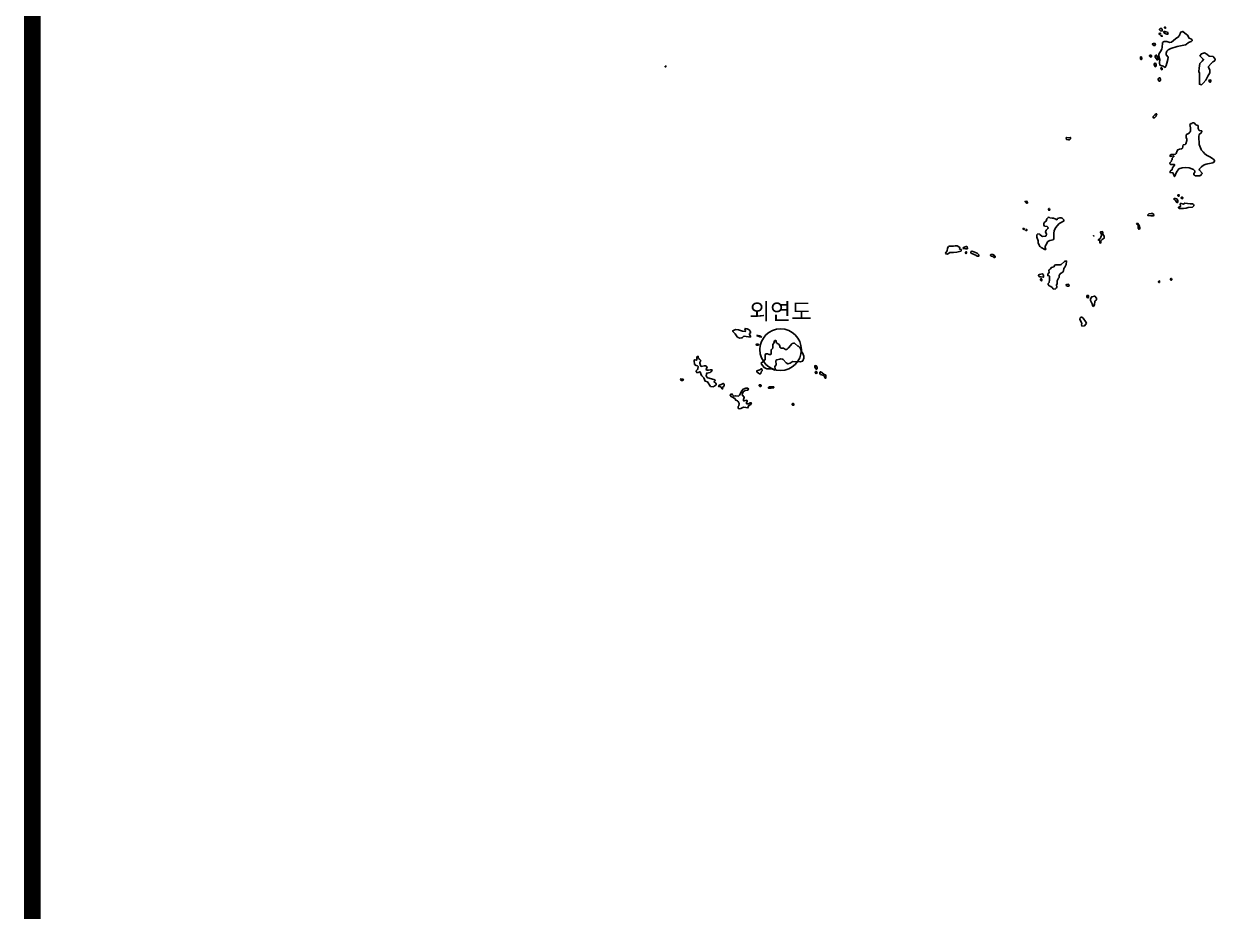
# Model space of a CAD drawing. Header units: millimetres. Extents: x -19392 to 580976, y -49129 to 736091.
# Drawn here: x 71712 to 143650, y 270029 to 323350 of the extents above; entities that cross this region are included whole.
import ezdxf
from ezdxf.enums import TextEntityAlignment as Align

# ---------------------------------------------------------------- set-up
doc = ezdxf.new("R2010")
doc.units = ezdxf.units.MM
for name, color, linetype in [('2122', 7, 'Continuous'), ('AWS', 4, 'Continuous'), ('AWS명', 2, 'Continuous')]:
    doc.layers.add(name, color=color, linetype=linetype)
doc.styles.get("Standard").update_dxf_attribs({"font": ''})
doc.styles.get('Standard').set_extended_font_data('Gulim')

msp = doc.modelspace()

# ---------------------------------------------------------------- linework, layer by layer
at = {"const_width": 1000}
msp.add_lwpolyline([(436634, 41900), (436634, 603450), (72212, 603450), (72212, 41900)], close=True, dxfattribs=at)
at = {"layer": '2122', "color": 7}
for points in [[(140111, 323001), (140107, 322919), (140019, 322926), (139957, 322997), (139957, 323032), (140007, 323079), (140076, 323079), (140113, 323039), (140111, 323001), (140111, 323001)], [(140320, 323144), (140298, 323157), (140269, 323161), (140244, 323150), (140238, 323130), (140266, 323103), (140293, 323092), (140316, 323097), (140325, 323126), (140318, 323144), (140318, 323144)], [(141244, 322870), (141244, 322870), (141188, 322789), (141169, 322688), (141122, 322623), (141113, 322595), (140907, 322451), (140682, 322245), (140563, 322226), (140382, 322288), (140226, 322288), (140188, 322279), (140139, 322226), (140126, 322201), (140120, 321958), (140088, 321833), (140016, 321690), (139974, 321635), (139920, 321533), (139920, 321407), (139970, 321208), (139945, 321020), (139974, 320881), (140169, 320803), (140291, 320735), (140359, 320857), (140393, 320988), (140457, 321208), (140470, 321352), (140344, 321495), (140344, 321602), (140401, 321714), (140476, 321792), (140638, 321877), (141013, 322002), (141506, 322092), (141550, 322108), (141694, 322239), (141850, 322295), (141894, 322327), (141906, 322343), (141906, 322395), (141894, 322414), (141838, 322455), (141732, 322492), (141625, 322666), (141625, 322666), (141474, 322800), (141348, 322902), (141234, 322856)], [(140020, 322782), (140006, 322797), (139982, 322803), (139955, 322791), (139928, 322754), (139930, 322733), (139949, 322719), (139976, 322722), (140014, 322762), (140020, 322782), (140020, 322782)], [(140120, 322632), (140095, 322657), (140061, 322665), (140041, 322657), (140032, 322643), (140048, 322621), (140071, 322606), (140115, 322607), (140120, 322632), (140120, 322632)], [(140334, 322761), (140251, 322801), (140207, 322857), (140207, 322895), (140270, 322895), (140326, 322881), (140425, 322851), (140457, 322820), (140470, 322798), (140457, 322740), (140394, 322732), (140334, 322761), (140334, 322761)], [(139608, 322049), (139676, 322044), (139701, 322151), (139683, 322167), (139598, 322173), (139532, 322164), (139532, 322105), (139570, 322067), (139608, 322049), (139608, 322049)], [(138833, 321220), (138814, 321270), (138808, 321364), (138814, 321370), (138864, 321364), (138886, 321264), (138886, 321264)], [(138833, 321220), (138868, 321206), (138892, 321233), (138886, 321264), (138886, 321264)], [(139470, 321457), (139449, 321475), (139419, 321478), (139380, 321480), (139351, 321461), (139346, 321442), (139351, 321422), (139381, 321389), (139412, 321364), (139448, 321360), (139464, 321382), (139476, 321405), (139477, 321445), (139470, 321457), (139470, 321457)], [(139756, 320877), (139752, 320814), (139720, 320771), (139683, 320783), (139636, 320886), (139632, 320932), (139670, 320986), (139707, 320989), (139739, 320951), (139739, 320939), (139758, 320932), (139756, 320877), (139756, 320877)], [(139731, 321476), (139695, 321420), (139695, 321358), (139807, 321189), (139857, 321183), (139870, 321195), (139863, 321296), (139801, 321414), (139789, 321464), (139731, 321476), (139731, 321476)], [(110251, 320815), (110240, 320777), (110289, 320777), (110289, 320815), (110251, 320815), (110251, 320815)], [(140111, 320658), (140107, 320596), (140064, 320602), (140032, 320658), (140045, 320724), (140064, 320727), (140114, 320689), (140111, 320658), (140111, 320658)], [(140003, 320010), (140001, 320074), (139983, 320105), (139926, 320111), (139870, 320058), (139870, 319983), (139926, 319914), (139958, 319911), (140002, 319946), (140003, 320010), (140003, 320010)], [(143034, 319906), (143001, 319847), (142969, 319853), (142922, 319940), (142926, 319972), (143031, 319990), (143044, 319971), (143034, 319906), (143034, 319906)], [(139744, 317816), (139737, 317794), (139652, 317716), (139577, 317706), (139571, 317734), (139577, 317784), (139678, 317895), (139752, 317937), (139784, 317940), (139777, 317884), (139744, 317816), (139744, 317816)], [(142455, 315812), (142326, 316111), (142308, 316592), (142345, 316705), (142458, 316804), (142495, 316894), (142495, 316920), (142472, 316932), (142345, 316948), (142314, 316979), (142270, 317060), (142283, 317204), (142257, 317242), (142139, 317291), (142026, 317410), (141939, 317404), (141895, 317360), (141845, 317360), (141783, 317297), (141808, 317104), (141821, 317066), (141814, 316916), (141795, 316866), (141754, 316825), (141754, 316812), (141727, 316797), (141727, 316785), (141583, 316710), (141558, 316685), (141558, 316517), (141592, 316421), (141592, 316421), (141596, 316341), (141539, 316141), (141502, 316104), (141383, 316082), (141351, 316000), (141351, 315957), (141334, 315892), (141283, 315835), (141155, 315814), (141052, 315773), (141009, 315717), (140953, 315554), (140921, 315523), (140659, 315501), (140621, 315473), (140590, 315430), (140590, 315392), (140796, 315423), (140815, 315382), (140802, 315354), (140721, 315273), (140715, 315199), (140677, 315160), (140665, 315110), (140583, 315029), (140578, 314933), (140603, 314907), (140827, 314902), (140853, 314892), (140853, 314855), (140740, 314705), (140740, 314705), (140722, 314592), (140584, 314492), (140584, 314414), (140753, 314408), (140772, 314377), (140810, 314256), (140846, 314186), (140866, 314186), (140878, 314198), (140965, 314448), (141121, 314633), (141321, 314711), (141503, 314717), (141740, 314692), (142002, 314598), (142084, 314511), (142077, 314449), (142008, 314352), (142008, 314330), (142021, 314289), (142046, 314255), (142089, 314230), (142384, 314227), (142464, 314274), (142484, 314326), (142508, 314355), (142508, 314380), (142365, 314557), (142352, 314561), (142339, 314611), (142471, 314769), (142471, 314769), (142601, 314855), (142764, 314917), (142851, 314942), (143152, 314992), (143246, 315055), (143258, 315130), (143258, 315130)], [(134481, 316391), (134368, 316396), (134349, 316490), (134355, 316534), (134461, 316508), (134586, 316523), (134605, 316518), (134605, 316446), (134542, 316393), (134481, 316391), (134481, 316391)], [(143258, 315130), (143252, 315149), (143195, 315217), (142976, 315361), (142776, 315461), (142663, 315560), (142594, 315634), (142581, 315634), (142569, 315659), (142552, 315664), (142552, 315677), (142484, 315758), (142455, 315812), (142455, 315812)], [(141146, 313061), (141130, 313076), (141103, 313086), (141065, 313081), (141047, 313052), (141056, 313021), (141086, 312998), (141127, 313002), (141143, 313041), (141146, 313061), (141146, 313061)], [(141360, 312923), (141343, 312937), (141297, 312933), (141243, 312907), (141244, 312874), (141265, 312857), (141301, 312838), (141335, 312850), (141362, 312905), (141360, 312923), (141360, 312923)], [(131932, 312601), (131869, 312659), (131869, 312684), (131988, 312690), (132025, 312625), (132019, 312594), (132013, 312584), (131969, 312581), (131932, 312601), (131932, 312601)], [(133337, 312247), (133327, 312259), (133306, 312260), (133287, 312239), (133278, 312182), (133293, 312153), (133328, 312143), (133352, 312196), (133337, 312246), (133337, 312246)], [(141047, 312740), (141059, 312631), (141046, 312618), (141022, 312615), (140984, 312624), (140905, 312731), (140851, 312790), (140838, 312790), (140816, 312812), (140822, 312830), (140850, 312851), (140903, 312862), (140990, 312837), (141047, 312740), (141047, 312740)], [(141557, 312275), (141678, 312318), (141928, 312346), (141990, 312387), (142009, 312421), (142015, 312459), (141990, 312499), (141940, 312534), (141790, 312530), (141478, 312568), (141403, 312512), (141253, 312559), (141209, 312559), (141185, 312530), (141209, 312374), (141097, 312334), (141091, 312315), (141135, 312262), (141209, 312250), (141403, 312256), (141557, 312275), (141557, 312275)], [(133627, 310944), (133594, 310761), (133594, 310548), (133607, 310460), (133582, 310398), (133561, 310379), (133369, 310336), (133245, 310270), (133201, 310223), (133145, 310079), (133082, 310001), (133082, 309905), (133120, 309792), (133061, 309793), (132832, 309904), (132779, 309964), (132761, 309969), (132736, 310008), (132663, 310186), (132651, 310310), (132576, 310541), (132576, 310642), (132607, 310713), (132719, 310726), (132769, 310697), (132876, 310598), (132945, 310567), (133107, 310586), (133138, 310616), (133151, 310723), (133101, 310860), (133101, 310860), (133146, 310957), (133232, 311061), (133251, 311120), (133207, 311172), (133050, 311198), (133007, 311260), (133001, 311353), (133044, 311429), (133144, 311497), (133188, 311634), (133257, 311707), (133319, 311728), (133363, 311704), (133507, 311673), (133581, 311673), (133726, 311617), (133745, 311595), (133794, 311585), (133831, 311654), (133963, 311692), (134051, 311689), (134100, 311679), (134194, 311569), (134212, 311507), (134200, 311491), (134150, 311476), (133907, 311345), (133719, 311123), (133627, 310944), (133627, 310944)], [(139435, 311821), (139260, 311830), (139260, 311873), (139316, 311936), (139459, 311953), (139529, 311947), (139566, 311937), (139610, 311883), (139592, 311824), (139535, 311814), (139435, 311821), (139435, 311821)], [(131832, 311040), (131798, 311057), (131745, 311046), (131760, 311015), (131812, 311003), (131812, 311003)], [(131812, 311003), (131835, 310999), (131841, 311028), (131832, 311040), (131832, 311040)], [(131919, 310997), (131970, 310997), (131976, 310973), (131970, 310928), (131928, 310928), (131895, 310957), (131895, 310957)], [(136632, 310532), (136624, 310599), (136549, 310711), (136549, 310824), (136506, 310874), (136412, 310861), (136406, 310818), (136474, 310711), (136474, 310636), (136437, 310599), (136425, 310532), (136381, 310449), (136306, 310392), (136274, 310380), (136274, 310368), (136297, 310363), (136297, 310351), (136335, 310346), (136356, 310324), (136368, 310181), (136418, 310193), (136425, 310305), (136500, 310386), (136624, 310467), (136632, 310532), (136632, 310532)], [(138750, 311188), (138773, 311124), (138767, 311049), (138748, 311006), (138705, 311006), (138679, 311056), (138673, 311225), (138581, 311320), (138573, 311362), (138655, 311362), (138717, 311274), (138750, 311188), (138750, 311188)], [(136015, 310616), (135989, 310633), (135976, 310624), (135995, 310604), (136012, 310595), (136012, 310605), (136015, 310616), (136015, 310616)], [(127572, 309614), (127347, 309603), (127204, 309519), (127129, 309522), (127097, 309553), (127103, 309609), (127134, 309628), (127197, 309703), (127204, 309872), (127272, 309969), (127341, 309990), (127567, 310000), (127672, 310016), (127791, 310006), (127947, 309919), (127953, 309897), (127928, 309821), (127935, 309812), (128046, 309791), (128037, 309714), (128016, 309684), (127763, 309631), (127572, 309614), (127572, 309614)], [(128284, 309836), (128166, 309844), (128153, 309903), (128166, 309915), (128334, 309981), (128353, 309979), (128390, 309953), (128416, 309857), (128410, 309834), (128284, 309836), (128284, 309836)], [(128366, 309635), (128352, 309643), (128314, 309644), (128290, 309622), (128285, 309587), (128309, 309558), (128336, 309555), (128358, 309607), (128366, 309634), (128366, 309634)], [(128855, 309473), (128628, 309563), (128615, 309581), (128615, 309635), (128634, 309669), (128684, 309688), (128990, 309566), (129103, 309466), (129090, 309391), (129034, 309388), (128990, 309391), (128919, 309442), (128855, 309473), (128855, 309473)], [(129939, 309374), (129828, 309385), (129797, 309428), (129797, 309467), (129840, 309482), (129939, 309482), (130033, 309441), (130078, 309385), (130078, 309329), (130065, 309316), (130003, 309316), (129952, 309373), (129939, 309374), (129939, 309374)], [(133925, 308252), (133920, 308112), (133882, 308062), (133802, 307902), (133801, 307749), (133763, 307656), (133776, 307549), (133763, 307487), (133708, 307424), (133576, 307409), (133571, 307429), (133501, 307518), (133418, 307570), (133327, 307612), (133264, 307693), (133264, 307743), (133314, 307818), (133351, 307961), (133336, 308193), (133322, 308206), (133239, 308224), (133233, 308242), (133239, 308305), (133314, 308405), (133307, 308524), (133314, 308567), (133358, 308606), (133378, 308612), (133457, 308711), (133601, 308743), (133670, 308858), (133670, 308858), (133726, 308880), (133982, 308867), (134045, 308886), (134244, 309068), (134286, 309091), (134364, 309093), (134351, 308899), (134263, 308724), (134195, 308643), (134185, 308510), (134169, 308461), (134145, 308436), (134001, 308358), (133933, 308278), (133925, 308252), (133925, 308252)], [(132831, 308143), (132732, 308155), (132677, 308236), (132714, 308287), (132927, 308330), (132983, 308249), (132989, 308131), (132983, 308124), (132831, 308143), (132831, 308143)], [(132880, 307971), (132877, 308018), (132864, 308030), (132814, 308030), (132802, 308018), (132808, 307943), (132836, 307912), (132870, 307918), (132883, 307943), (132880, 307971), (132880, 307971)], [(139961, 307888), (139950, 307902), (139922, 307904), (139885, 307865), (139887, 307832), (139912, 307810), (139942, 307812), (139961, 307868), (139961, 307889), (139961, 307889)], [(140686, 308038), (140651, 308050), (140616, 308031), (140611, 307990), (140634, 307957), (140664, 307945), (140692, 307976), (140686, 308039), (140686, 308039)], [(134427, 307595), (134351, 307631), (134339, 307674), (134390, 307698), (134476, 307703), (134507, 307687), (134520, 307615), (134507, 307587), (134427, 307595), (134427, 307595)], [(135685, 306955), (135669, 306887), (135607, 306903), (135585, 306952), (135577, 307021), (135588, 307031), (135632, 307031), (135688, 307019), (135685, 306955), (135685, 306955)], [(136061, 306680), (136038, 306475), (136009, 306408), (135978, 306369), (135953, 306390), (135913, 306526), (135801, 306725), (135801, 306825), (135882, 306953), (136038, 306991), (136075, 306981), (136169, 306860), (136157, 306776), (136061, 306680), (136061, 306680)], [(114848, 304474), (114742, 304471), (114635, 304501), (114566, 304539), (114442, 304727), (114304, 304864), (114310, 304908), (114429, 304970), (114498, 304976), (114645, 304962), (114885, 304883), (115054, 304871), (115071, 304914), (115041, 305027), (115047, 305045), (115173, 305014), (115285, 304964), (115353, 304889), (115385, 304811), (115315, 304739), (115304, 304702), (115370, 304563), (115366, 304533), (114992, 304589), (114967, 304580), (114884, 304496), (114848, 304474), (114848, 304474)], [(135507, 305464), (135551, 305407), (135558, 305358), (135531, 305296), (135451, 305214), (135289, 305191), (135264, 305264), (135276, 305345), (135270, 305382), (135170, 305607), (135176, 305676), (135207, 305710), (135257, 305722), (135289, 305719), (135357, 305660), (135507, 305464), (135507, 305464)], [(115734, 304616), (115927, 304539), (115998, 304528), (116036, 304546), (116036, 304546)], [(115751, 304645), (115754, 304644), (115925, 304599), (115999, 304573), (116036, 304546), (116036, 304546)], [(117302, 303203), (117340, 303177), (117509, 302984), (117622, 302915), (117747, 302953), (117872, 303041), (117922, 303060), (118353, 303041), (118491, 303085), (118528, 303110), (118584, 303253), (118572, 303384), (118515, 303534), (118434, 303659), (118378, 303840), (118321, 303928), (118262, 303978), (118221, 303991), (118016, 304165), (117967, 304167), (117878, 304147), (117652, 303884), (117652, 303872), (117640, 303872), (117640, 303859), (117578, 303797), (117546, 303785), (117484, 303790), (117359, 303853), (117193, 303867), (117154, 303897), (117154, 303897), (117122, 304038), (117103, 304065), (117066, 304103), (116972, 304149), (116935, 304190), (116891, 304331), (116841, 304331), (116809, 304303), (116772, 304159), (116722, 304084), (116709, 303865), (116634, 303778), (116616, 303734), (116610, 303503), (116598, 303490), (116504, 303490), (116403, 303528), (116291, 303519), (116249, 303462), (116260, 303259), (116254, 303184), (116141, 303047), (116023, 302971), (116029, 302891), (116185, 302697), (116358, 302629), (116540, 302616), (116654, 302622), (116791, 302555), (116835, 302547), (116847, 302591), (116847, 302591), (116835, 302765), (116910, 302866), (116897, 303097), (116904, 303116), (116960, 303162), (117136, 303195), (117197, 303215), (117302, 303203), (117302, 303203)], [(115786, 304033), (115841, 304033), (115854, 304062), (115847, 304099), (115823, 304111), (115747, 304111), (115722, 304083), (115717, 304059), (115748, 304033), (115786, 304033), (115786, 304033)], [(112997, 302439), (112949, 302403), (112749, 302361), (112724, 302308), (112712, 302196), (112768, 302102), (112806, 302077), (113168, 301981), (113230, 301959), (113249, 301934), (113243, 301912), (113193, 301859), (113198, 301826), (113245, 301796), (113312, 301709), (113312, 301659), (113293, 301628), (113193, 301584), (113149, 301541), (112978, 301567), (112787, 301840), (112649, 301883), (112568, 302077), (112455, 302190), (112399, 302268), (112343, 302433), (112324, 302433), (112225, 302390), (112143, 302390), (112115, 302449), (112112, 302496), (112112, 302496), (112177, 302555), (112198, 302587), (112212, 302626), (112225, 302758), (112187, 302802), (112099, 302827), (111999, 302890), (111993, 303121), (112012, 303164), (112043, 303170), (112055, 303154), (112131, 303133), (112143, 303177), (112150, 303320), (112168, 303355), (112193, 303370), (112236, 303367), (112255, 303248), (112306, 303196), (112349, 303169), (112387, 303124), (112358, 303040), (112331, 302995), (112331, 302951), (112362, 302821), (112411, 302764), (112593, 302808), (112668, 302805), (112762, 302745), (112736, 302639), (112712, 302589), (112712, 302589), (112736, 302546), (112849, 302533), (112959, 302559), (113035, 302564), (113061, 302552), (113055, 302484), (112997, 302439), (112997, 302439)], [(115911, 302316), (115845, 302352), (115773, 302422), (115760, 302422), (115748, 302446), (115748, 302497), (115935, 302559), (115990, 302607), (115997, 302625), (116060, 302619), (116072, 302530), (116066, 302503), (116010, 302434), (115985, 302335), (115967, 302316), (115911, 302316), (115911, 302316)], [(119370, 302715), (119302, 302816), (119240, 302804), (119234, 302710), (119318, 302600), (119359, 302604), (119374, 302630), (119384, 302666), (119370, 302715), (119370, 302715)], [(119359, 302448), (119334, 302461), (119301, 302465), (119280, 302451), (119269, 302374), (119282, 302352), (119316, 302343), (119361, 302358), (119373, 302427), (119359, 302447), (119359, 302447)], [(119718, 302237), (119771, 302229), (119859, 302067), (119903, 302067), (119909, 302217), (119883, 302255), (119802, 302285), (119662, 302395), (119584, 302435), (119552, 302439), (119540, 302423), (119534, 302347), (119584, 302272), (119718, 302237), (119718, 302237)], [(111256, 301926), (111213, 301927), (111175, 301970), (111181, 302015), (111331, 301996), (111344, 301983), (111331, 301940), (111306, 301924), (111256, 301926), (111256, 301926)], [(113767, 301573), (113750, 301546), (113705, 301534), (113699, 301513), (113711, 301472), (113692, 301403), (113664, 301421), (113581, 301528), (113461, 301553), (113455, 301590), (113468, 301615), (113549, 301650), (113549, 301663), (113580, 301666), (113737, 301746), (113780, 301709), (113799, 301678), (113799, 301622), (113767, 301573), (113767, 301573)], [(114790, 300229), (114699, 300216), (114642, 300254), (114637, 300348), (114680, 300404), (114687, 300528), (114637, 300654), (114586, 300703), (114486, 300741), (114437, 300829), (114211, 300947), (114149, 301028), (114149, 301047), (114199, 301106), (114255, 301109), (114286, 301056), (114343, 300991), (114371, 300978), (114474, 300991), (114499, 301003), (114655, 300984), (114718, 301035), (114855, 301297), (114930, 301397), (115086, 301466), (115204, 301466), (115248, 301397), (115236, 301351), (115220, 301339), (115180, 301331), (115048, 301322), (115048, 301322), (114930, 301228), (114893, 301147), (114874, 301054), (114986, 300922), (114986, 300897), (114949, 300784), (114961, 300691), (114993, 300687), (115149, 300735), (115167, 300716), (115173, 300684), (115123, 300579), (115142, 300516), (115249, 300516), (115361, 300579), (115424, 300585), (115417, 300529), (115386, 300485), (115261, 300404), (115217, 300272), (114971, 300307), (114918, 300303), (114790, 300229), (114790, 300229)], [(116011, 301634), (115985, 301659), (115930, 301663), (115897, 301650), (115901, 301599), (115925, 301564), (115993, 301559), (116011, 301603), (116011, 301634), (116011, 301634)], [(116617, 301459), (116460, 301454), (116460, 301516), (116486, 301517), (116499, 301533), (116760, 301542), (116773, 301484), (116761, 301472), (116617, 301459), (116617, 301459)], [(117972, 300510), (117946, 300535), (117892, 300533), (117869, 300509), (117881, 300458), (117926, 300435), (117977, 300434), (117982, 300488), (117972, 300510), (117972, 300510)]]:
    msp.add_lwpolyline(points, dxfattribs=at)
msp.add_lwpolyline([(142796, 321539), (142937, 321408), (143175, 321396), (143306, 321234), (143281, 321134), (143156, 321069), (143078, 320987), (143059, 320980), (142900, 320796), (142900, 320740), (142969, 320597), (142969, 320597), (142979, 320409), (142848, 320204), (142736, 319961), (142585, 319786), (142482, 319698), (142351, 319727), (142351, 319727), (142356, 320053), (142356, 320385), (142322, 320501), (142331, 320686), (142385, 320964), (142517, 321115), (142604, 321217), (142492, 321310), (142385, 321436), (142468, 321544), (142663, 321612)], close=True, dxfattribs=at)
at = {"layer": 'AWS'}
msp.add_circle((117183, 303774), 1250, dxfattribs=at)

# ---------------------------------------------------------------- texts
at = {"layer": 'AWS명'}
msp.add_text('외연도', height=1000, dxfattribs=at).set_placement((117183, 305274), align=Align.BOTTOM_CENTER)

doc.saveas('drawing.dxf')
